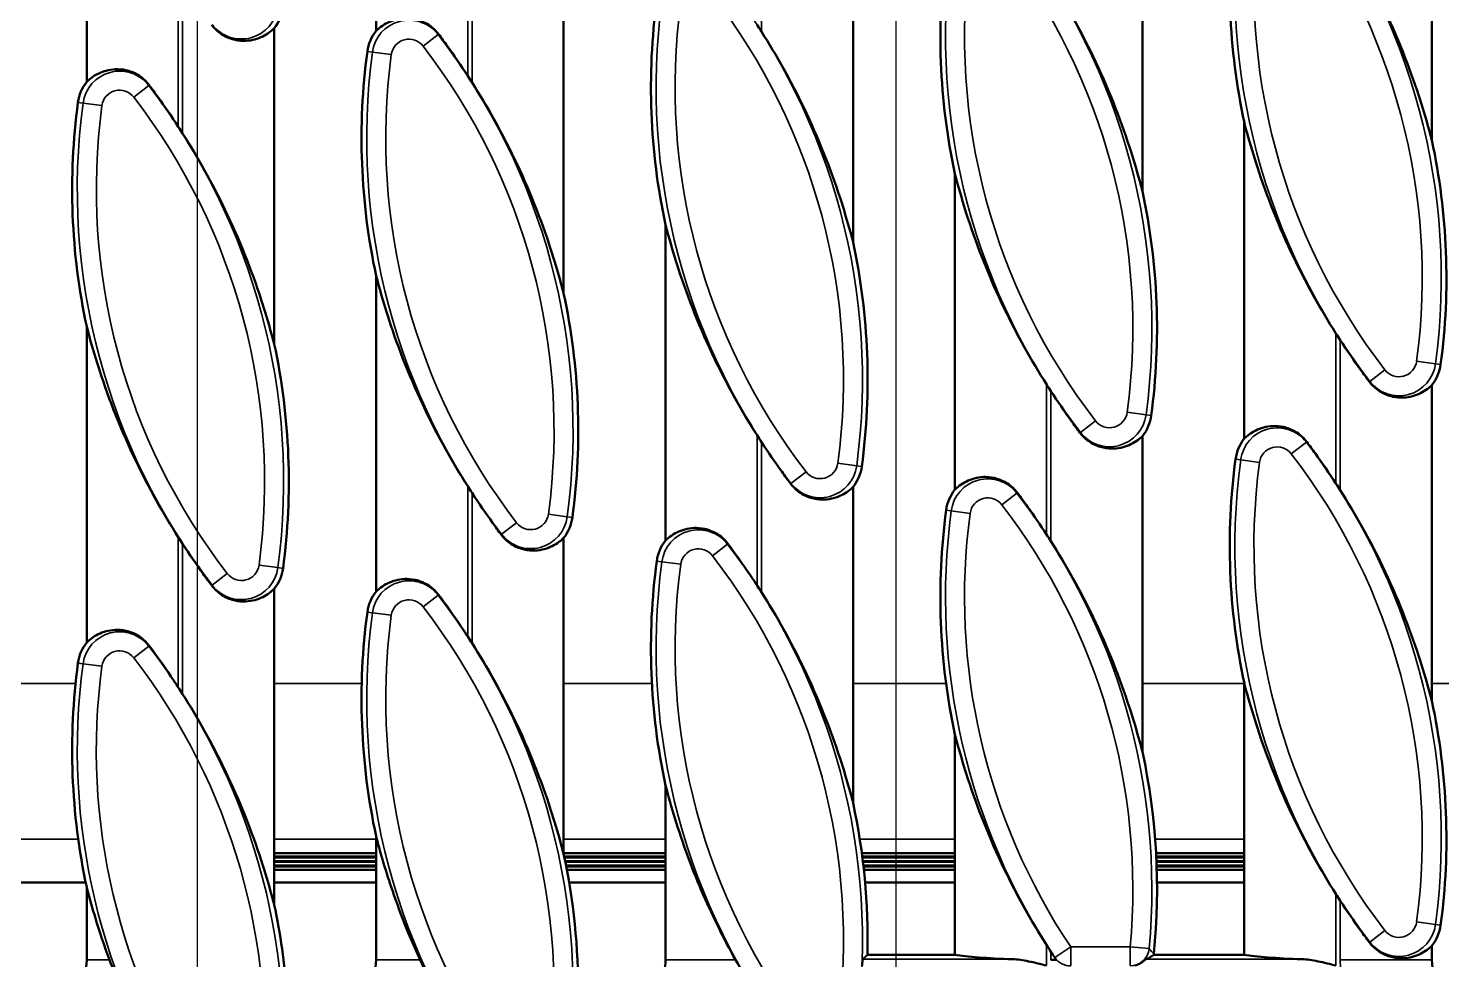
# Model space of a CAD drawing. Header units: millimetres. Extents: x 0 to 1485, y 0 to 1050.
# Drawn here: x 505.5 to 616.5, y 458.5 to 531.6 of the extents above; entities that cross this region are included whole.
import ezdxf

# ---------------------------------------------------------------- set-up
doc = ezdxf.new("R2010")
doc.units = ezdxf.units.MM
doc.header["$LTSCALE"] = 2.5
for name, color, linetype, lineweight in [('Detailumgrenzung (ISO)', 7, 'Continuous', 25), ('Sichtbar (ISO)', 7, 'Continuous', 50), ('Sichtbar schmal (ISO)', 7, 'Continuous', 35)]:
    doc.layers.add(name, color=color, linetype=linetype, lineweight=lineweight)

# ---------------------------------------------------------------- blocks, each defined once
blk = doc.blocks.new('2DDetail0')
at = {"layer": 'Detailumgrenzung (ISO)', "flags": 128}
blk.add_lwpolyline([(207.491, 173.528), (229.441, 173.528), (229.441, 231.539), (207.491, 231.539), (207.491, 173.528)], dxfattribs=at)

msp = doc.modelspace()

# ---------------------------------------------------------------- linework, layer by layer
at = {"layer": 'Sichtbar (ISO)'}
for p, q in [((532.769, 531.355), (532.769, 556.139)), ((510.041, 527.355), (510.041, 552.139)), ((615.678, 547.554), (615.678, 522.771)), ((592.95, 543.554), (592.95, 518.771)), ((570.223, 539.554), (570.223, 514.771)), ((547.496, 535.554), (547.496, 510.771)), ((524.769, 531.554), (524.769, 506.771)), ((600.95, 499.355), (600.95, 524.139)), ((578.223, 495.355), (578.223, 520.139)), ((555.496, 491.355), (555.496, 516.139)), ((532.769, 487.355), (532.769, 512.139)), ((510.041, 483.355), (510.041, 508.139)), ((615.678, 503.554), (615.678, 478.771)), ((592.95, 499.554), (592.95, 474.771)), ((570.223, 495.554), (570.223, 470.771)), ((547.496, 491.554), (547.496, 466.771)), ((524.769, 487.554), (524.769, 462.771)), ((600.95, 458.848), (600.95, 480.139)), ((578.223, 458.848), (578.223, 476.139)), ((555.496, 458.455), (555.496, 472.139)), ((532.769, 458.455), (532.769, 468.139)), ((524.769, 466.823), (532.769, 466.823)), ((532.769, 466.542), (524.769, 466.542)), ((524.769, 466.474), (532.769, 466.474)), ((547.496, 466.823), (555.496, 466.823)), ((555.496, 466.542), (547.545, 466.542)), ((547.559, 466.474), (555.496, 466.474)), ((570.912, 466.823), (578.223, 466.823)), ((578.223, 466.542), (570.949, 466.542)), ((570.957, 466.474), (578.223, 466.474)), ((594.017, 466.823), (600.95, 466.823)), ((600.95, 466.542), (594.032, 466.542)), ((594.036, 466.474), (600.95, 466.474)), ((532.769, 466.193), (524.769, 466.193)), ((524.769, 466.126), (532.769, 466.126)), ((532.769, 465.845), (524.769, 465.845)), ((524.769, 465.777), (532.769, 465.777)), ((532.769, 465.496), (524.769, 465.496)), ((555.496, 466.193), (547.617, 466.193)), ((547.63, 466.126), (555.496, 466.126)), ((555.496, 465.845), (547.686, 465.845)), ((547.699, 465.777), (555.496, 465.777)), ((555.496, 465.496), (547.753, 465.496)), ((578.223, 466.193), (570.992, 466.193)), ((571, 466.126), (578.223, 466.126)), ((578.223, 465.845), (571.033, 465.845)), ((571.041, 465.777), (578.223, 465.777)), ((578.223, 465.496), (571.072, 465.496)), ((600.95, 466.193), (594.048, 466.193)), ((594.051, 466.126), (600.95, 466.126)), ((600.95, 465.845), (594.062, 465.845)), ((594.065, 465.777), (600.95, 465.777)), ((600.95, 465.496), (594.074, 465.496)), ((509.961, 464.519), (502.041, 464.519)), ((510.041, 458.455), (510.041, 464.139)), ((532.769, 464.519), (524.769, 464.519)), ((555.496, 464.519), (547.927, 464.519)), ((578.223, 464.519), (571.168, 464.519)), ((600.95, 464.519), (594.093, 464.519)), ((615.678, 459.554), (615.678, 458.455)), ((578.223, 458.848), (571.355, 458.848)), ((585.757, 458.455), (586.192, 458.455)), ((600.95, 458.848), (593.835, 458.848))]:
    msp.add_line(p, q, dxfattribs=at)
for centre, radius, start, end in [((651.081, 534.914), 51.275, 172.3504, 192.13108), ((628.354, 530.914), 51.275, 172.3504, 192.13108), ((522.187, 533.609), 3.3, 321.48132, 352.3504), ((605.626, 526.914), 51.275, 172.3504, 192.13108), ((520.093, 503.995), 50.882, 32.45081, 33.15705), ((535.351, 529.3), 3.3, 141.48132, 172.3504), ((582.899, 522.914), 51.275, 172.3504, 192.13108), ((512.623, 525.3), 3.3, 141.48132, 172.3504), ((497.365, 499.995), 50.882, 32.45081, 33.15705), ((560.172, 518.914), 51.275, 172.3504, 192.13108), ((474.638, 495.995), 50.882, 32.45081, 33.15705), ((565.547, 511.995), 51.275, 352.3504, 12.13108), ((542.82, 507.995), 51.275, 352.3504, 12.13108), ((520.093, 503.995), 51.275, 352.3504, 12.13108), ((497.365, 499.995), 51.275, 352.3504, 12.13108), ((651.081, 534.914), 50.882, 212.45081, 213.15705), ((474.638, 495.995), 51.275, 352.3504, 12.13108), ((613.096, 505.609), 3.3, 321.48132, 352.3504), ((628.354, 530.914), 50.882, 212.45081, 213.15705), ((590.369, 501.609), 3.3, 321.48132, 352.3504), ((605.626, 526.914), 50.882, 212.45081, 213.15705), ((603.532, 497.3), 3.3, 141.48132, 172.3504), ((651.081, 490.914), 51.275, 172.3504, 192.13108), ((567.641, 497.609), 3.3, 321.48132, 352.3504), ((582.899, 522.914), 50.882, 212.45081, 213.15705), ((580.805, 493.3), 3.3, 141.48132, 172.3504), ((565.547, 467.995), 50.882, 32.45081, 33.15705), ((544.914, 493.609), 3.3, 321.48132, 352.3504), ((628.354, 486.914), 51.275, 172.3504, 192.13108), ((542.82, 463.995), 50.882, 32.45081, 33.15705), ((560.172, 518.914), 50.882, 212.45081, 213.15705), ((558.078, 489.3), 3.3, 141.48132, 172.3504), ((605.626, 482.914), 51.275, 172.3504, 192.13108), ((522.187, 489.609), 3.3, 321.48132, 352.3504), ((535.351, 485.3), 3.3, 141.48132, 172.3504), ((520.093, 459.995), 50.882, 32.45081, 33.15705), ((582.899, 478.914), 51.275, 172.3504, 192.13108), ((512.623, 481.3), 3.3, 141.48132, 172.3504), ((497.365, 455.995), 50.882, 32.45081, 33.15705), ((560.172, 474.914), 51.275, 172.3504, 192.13108), ((474.638, 451.995), 50.882, 32.45081, 33.15705), ((565.547, 467.995), 51.275, 352.3504, 12.13108), ((542.82, 463.995), 51.275, 354.30482, 12.13108), ((520.093, 459.995), 51.275, 358.71825, 12.13108), ((497.365, 455.995), 51.275, 359.61881, 12.13108), ((651.081, 490.914), 50.882, 212.45081, 213.15705), ((474.638, 451.995), 51.275, 4.26111, 12.13108), ((613.096, 461.609), 3.3, 321.48132, 352.3504), ((628.354, 486.914), 50.882, 212.45081, 213.15705), ((506.041, 458.455), 4, 205.78225, 0), ((528.769, 458.455), 4, 221.48052, 0), ((551.496, 458.455), 4, 224.43618, 0), ((619.678, 458.455), 4, 180, 320.82077)]:
    msp.add_arc(centre, radius, start, end, dxfattribs=at)
for centre in [(585.417, 459.155), (608.144, 459.155)]:
    msp.add_ellipse(centre, major_axis=(-8, 0), ratio=0.0874887, start_param=0.4528166, end_param=1.2313742, dxfattribs=at)
for points, knots in [([(608.484, 539.297), (609.664, 537.442), (610.806, 535.411), (612.963, 530.941), (613.927, 528.486), (614.934, 525.402), (615.214, 524.469), (615.539, 523.292), (615.61, 523.029), (615.678, 522.771)], [5.6103516, 5.6103516, 5.6103516, 5.6103516, 6.2568517, 6.2568517, 7.0090993, 7.0090993, 7.2966076, 7.2966076, 7.3803187, 7.3803187, 7.3803187, 7.3803187]), ([(585.757, 535.297), (586.937, 533.442), (588.078, 531.411), (590.236, 526.941), (591.2, 524.486), (592.206, 521.402), (592.487, 520.469), (592.812, 519.292), (592.882, 519.029), (592.95, 518.771)], [5.6103516, 5.6103516, 5.6103516, 5.6103516, 6.2568517, 6.2568517, 7.0090993, 7.0090993, 7.2966076, 7.2966076, 7.3803187, 7.3803187, 7.3803187, 7.3803187]), ([(524.769, 531.554), (524.656, 531.445), (524.532, 531.339), (524.076, 531.002), (523.693, 530.802), (522.798, 530.562), (522.289, 530.514), (521.393, 530.709), (521.059, 530.832), (520.437, 531.204), (520.151, 531.454), (519.906, 531.758), (519.884, 531.787), (519.862, 531.816)], [1.26254133, 1.26254133, 1.26254133, 1.26254133, 1.35158407, 1.35158407, 1.56210439, 1.56210439, 1.77262471, 1.77262471, 1.88114821, 1.88114821, 1.9896717, 1.9896717, 2.0005996, 2.0005996, 2.0005996, 2.0005996]), ([(532.769, 531.355), (532.881, 531.464), (533.005, 531.571), (533.462, 531.907), (533.845, 532.107), (534.739, 532.347), (535.248, 532.396), (536.144, 532.2), (536.478, 532.077), (537.1, 531.706), (537.386, 531.456), (537.631, 531.151), (537.653, 531.123), (537.675, 531.093)], [1.26254133, 1.26254133, 1.26254133, 1.26254133, 1.35158407, 1.35158407, 1.56210439, 1.56210439, 1.77262471, 1.77262471, 1.88114821, 1.88114821, 1.9896717, 1.9896717, 2.0005996, 2.0005996, 2.0005996, 2.0005996]), ([(537.675, 531.093), (537.904, 530.786), (538.129, 530.48), (538.894, 529.418), (539.435, 528.632), (539.962, 527.824)], [1.26948341, 1.26948341, 1.26948341, 1.26948341, 1.38189288, 1.38189288, 1.66495593, 1.66495593, 1.66495593, 1.66495593]), ([(563.029, 531.297), (564.209, 529.442), (565.351, 527.411), (567.509, 522.941), (568.472, 520.486), (569.479, 517.402), (569.76, 516.469), (570.084, 515.292), (570.155, 515.029), (570.223, 514.771)], [5.6103516, 5.6103516, 5.6103516, 5.6103516, 6.2568517, 6.2568517, 7.0090993, 7.0090993, 7.2966076, 7.2966076, 7.3803187, 7.3803187, 7.3803187, 7.3803187]), ([(510.041, 527.355), (510.154, 527.464), (510.278, 527.571), (510.734, 527.907), (511.117, 528.107), (512.012, 528.347), (512.521, 528.396), (513.417, 528.2), (513.751, 528.077), (514.373, 527.706), (514.659, 527.456), (514.904, 527.151), (514.926, 527.123), (514.948, 527.093)], [1.26254133, 1.26254133, 1.26254133, 1.26254133, 1.35158407, 1.35158407, 1.56210439, 1.56210439, 1.77262471, 1.77262471, 1.88114821, 1.88114821, 1.9896717, 1.9896717, 2.0005996, 2.0005996, 2.0005996, 2.0005996]), ([(540.302, 527.297), (541.482, 525.442), (542.624, 523.411), (544.782, 518.941), (545.745, 516.486), (546.752, 513.402), (547.032, 512.469), (547.357, 511.292), (547.428, 511.029), (547.496, 510.771)], [5.6103516, 5.6103516, 5.6103516, 5.6103516, 6.2568517, 6.2568517, 7.0090993, 7.0090993, 7.2966076, 7.2966076, 7.3803187, 7.3803187, 7.3803187, 7.3803187]), ([(514.948, 527.093), (515.177, 526.786), (515.402, 526.48), (516.167, 525.418), (516.708, 524.632), (517.235, 523.824)], [1.26948341, 1.26948341, 1.26948341, 1.26948341, 1.38189288, 1.38189288, 1.66495593, 1.66495593, 1.66495593, 1.66495593]), ([(608.144, 507.612), (606.964, 509.468), (605.823, 511.499), (603.665, 515.969), (602.701, 518.424), (601.695, 521.507), (601.414, 522.441), (601.089, 523.617), (601.019, 523.88), (600.95, 524.139)], [5.6103516, 5.6103516, 5.6103516, 5.6103516, 6.2568517, 6.2568517, 7.0090993, 7.0090993, 7.2966076, 7.2966076, 7.3803187, 7.3803187, 7.3803187, 7.3803187]), ([(517.575, 523.297), (518.755, 521.442), (519.896, 519.411), (522.054, 514.941), (523.018, 512.486), (524.024, 509.402), (524.305, 508.469), (524.63, 507.292), (524.701, 507.029), (524.769, 506.771)], [5.6103516, 5.6103516, 5.6103516, 5.6103516, 6.2568517, 6.2568517, 7.0090993, 7.0090993, 7.2966076, 7.2966076, 7.3803187, 7.3803187, 7.3803187, 7.3803187]), ([(585.417, 503.612), (584.237, 505.468), (583.095, 507.499), (580.938, 511.969), (579.974, 514.424), (578.967, 517.507), (578.687, 518.441), (578.362, 519.617), (578.291, 519.88), (578.223, 520.139)], [5.6103516, 5.6103516, 5.6103516, 5.6103516, 6.2568517, 6.2568517, 7.0090993, 7.0090993, 7.2966076, 7.2966076, 7.3803187, 7.3803187, 7.3803187, 7.3803187]), ([(562.69, 499.612), (561.51, 501.468), (560.368, 503.499), (558.21, 507.969), (557.247, 510.424), (556.24, 513.507), (555.959, 514.441), (555.635, 515.617), (555.564, 515.88), (555.496, 516.139)], [5.6103516, 5.6103516, 5.6103516, 5.6103516, 6.2568517, 6.2568517, 7.0090993, 7.0090993, 7.2966076, 7.2966076, 7.3803187, 7.3803187, 7.3803187, 7.3803187]), ([(539.962, 495.612), (538.782, 497.468), (537.641, 499.499), (535.483, 503.969), (534.519, 506.424), (533.513, 509.507), (533.232, 510.441), (532.908, 511.617), (532.837, 511.88), (532.769, 512.139)], [5.6103516, 5.6103516, 5.6103516, 5.6103516, 6.2568517, 6.2568517, 7.0090993, 7.0090993, 7.2966076, 7.2966076, 7.3803187, 7.3803187, 7.3803187, 7.3803187]), ([(517.235, 491.612), (516.055, 493.468), (514.914, 495.499), (512.756, 499.969), (511.792, 502.424), (510.786, 505.507), (510.505, 506.441), (510.18, 507.617), (510.109, 507.88), (510.041, 508.139)], [5.6103516, 5.6103516, 5.6103516, 5.6103516, 6.2568517, 6.2568517, 7.0090993, 7.0090993, 7.2966076, 7.2966076, 7.3803187, 7.3803187, 7.3803187, 7.3803187]), ([(610.772, 503.816), (610.542, 504.123), (610.317, 504.43), (609.552, 505.492), (609.011, 506.278), (608.484, 507.085)], [1.26948341, 1.26948341, 1.26948341, 1.26948341, 1.38189288, 1.38189288, 1.66495593, 1.66495593, 1.66495593, 1.66495593]), ([(588.044, 499.816), (587.815, 500.123), (587.59, 500.43), (586.825, 501.492), (586.284, 502.278), (585.757, 503.085)], [1.26948341, 1.26948341, 1.26948341, 1.26948341, 1.38189288, 1.38189288, 1.66495593, 1.66495593, 1.66495593, 1.66495593]), ([(615.678, 503.554), (615.565, 503.445), (615.441, 503.339), (614.985, 503.002), (614.602, 502.802), (613.707, 502.562), (613.198, 502.514), (612.302, 502.709), (611.968, 502.832), (611.347, 503.204), (611.06, 503.454), (610.815, 503.758), (610.793, 503.787), (610.772, 503.816)], [1.26254133, 1.26254133, 1.26254133, 1.26254133, 1.35158407, 1.35158407, 1.56210439, 1.56210439, 1.77262471, 1.77262471, 1.88114821, 1.88114821, 1.9896717, 1.9896717, 2.0005996, 2.0005996, 2.0005996, 2.0005996]), ([(592.95, 499.554), (592.838, 499.445), (592.714, 499.339), (592.257, 499.002), (591.874, 498.802), (590.98, 498.562), (590.471, 498.514), (589.575, 498.709), (589.241, 498.832), (588.619, 499.204), (588.333, 499.454), (588.088, 499.758), (588.066, 499.787), (588.044, 499.816)], [1.26254133, 1.26254133, 1.26254133, 1.26254133, 1.35158407, 1.35158407, 1.56210439, 1.56210439, 1.77262471, 1.77262471, 1.88114821, 1.88114821, 1.9896717, 1.9896717, 2.0005996, 2.0005996, 2.0005996, 2.0005996]), ([(600.95, 499.355), (601.063, 499.464), (601.187, 499.571), (601.643, 499.907), (602.027, 500.107), (602.921, 500.347), (603.43, 500.396), (604.326, 500.2), (604.66, 500.077), (605.282, 499.706), (605.568, 499.456), (605.813, 499.151), (605.835, 499.123), (605.857, 499.093)], [1.26254133, 1.26254133, 1.26254133, 1.26254133, 1.35158407, 1.35158407, 1.56210439, 1.56210439, 1.77262471, 1.77262471, 1.88114821, 1.88114821, 1.9896717, 1.9896717, 2.0005996, 2.0005996, 2.0005996, 2.0005996]), ([(565.317, 495.816), (565.088, 496.123), (564.863, 496.43), (564.098, 497.492), (563.557, 498.278), (563.029, 499.085)], [1.26948341, 1.26948341, 1.26948341, 1.26948341, 1.38189288, 1.38189288, 1.66495593, 1.66495593, 1.66495593, 1.66495593]), ([(605.857, 499.093), (606.086, 498.786), (606.311, 498.48), (607.076, 497.418), (607.617, 496.632), (608.144, 495.824)], [1.26948341, 1.26948341, 1.26948341, 1.26948341, 1.38189288, 1.38189288, 1.66495593, 1.66495593, 1.66495593, 1.66495593]), ([(578.223, 495.355), (578.336, 495.464), (578.46, 495.571), (578.916, 495.907), (579.299, 496.107), (580.194, 496.347), (580.703, 496.396), (581.599, 496.2), (581.933, 496.077), (582.554, 495.706), (582.84, 495.456), (583.085, 495.151), (583.108, 495.123), (583.129, 495.093)], [1.26254133, 1.26254133, 1.26254133, 1.26254133, 1.35158407, 1.35158407, 1.56210439, 1.56210439, 1.77262471, 1.77262471, 1.88114821, 1.88114821, 1.9896717, 1.9896717, 2.0005996, 2.0005996, 2.0005996, 2.0005996]), ([(542.59, 491.816), (542.36, 492.123), (542.136, 492.43), (541.371, 493.492), (540.83, 494.278), (540.302, 495.085)], [1.26948341, 1.26948341, 1.26948341, 1.26948341, 1.38189288, 1.38189288, 1.66495593, 1.66495593, 1.66495593, 1.66495593]), ([(570.223, 495.554), (570.111, 495.445), (569.987, 495.339), (569.53, 495.002), (569.147, 494.802), (568.253, 494.562), (567.744, 494.514), (566.848, 494.709), (566.513, 494.832), (565.892, 495.204), (565.606, 495.454), (565.361, 495.758), (565.339, 495.787), (565.317, 495.816)], [1.26254133, 1.26254133, 1.26254133, 1.26254133, 1.35158407, 1.35158407, 1.56210439, 1.56210439, 1.77262471, 1.77262471, 1.88114821, 1.88114821, 1.9896717, 1.9896717, 2.0005996, 2.0005996, 2.0005996, 2.0005996]), ([(583.129, 495.093), (583.404, 494.725), (583.673, 494.357), (584.435, 493.292), (584.932, 492.567), (585.417, 491.824)], [1.26984556, 1.26984556, 1.26984556, 1.26984556, 1.40395852, 1.40395852, 1.66501418, 1.66501418, 1.66501418, 1.66501418]), ([(608.484, 495.297), (609.664, 493.442), (610.806, 491.411), (612.963, 486.941), (613.927, 484.486), (614.934, 481.402), (615.214, 480.469), (615.539, 479.292), (615.61, 479.029), (615.678, 478.771)], [5.6103516, 5.6103516, 5.6103516, 5.6103516, 6.2568517, 6.2568517, 7.0090993, 7.0090993, 7.2966076, 7.2966076, 7.3803187, 7.3803187, 7.3803187, 7.3803187]), ([(547.496, 491.554), (547.383, 491.445), (547.259, 491.339), (546.803, 491.002), (546.42, 490.802), (545.525, 490.562), (545.016, 490.514), (544.121, 490.709), (543.786, 490.832), (543.165, 491.204), (542.879, 491.454), (542.634, 491.758), (542.612, 491.787), (542.59, 491.816)], [1.26254133, 1.26254133, 1.26254133, 1.26254133, 1.35158407, 1.35158407, 1.56210439, 1.56210439, 1.77262471, 1.77262471, 1.88114821, 1.88114821, 1.9896717, 1.9896717, 2.0005996, 2.0005996, 2.0005996, 2.0005996]), ([(555.496, 491.355), (555.608, 491.464), (555.732, 491.571), (556.189, 491.907), (556.572, 492.107), (557.466, 492.347), (557.975, 492.396), (558.871, 492.2), (559.206, 492.077), (559.827, 491.706), (560.113, 491.456), (560.358, 491.151), (560.38, 491.123), (560.402, 491.093)], [1.26254133, 1.26254133, 1.26254133, 1.26254133, 1.35158407, 1.35158407, 1.56210439, 1.56210439, 1.77262471, 1.77262471, 1.88114821, 1.88114821, 1.9896717, 1.9896717, 2.0005996, 2.0005996, 2.0005996, 2.0005996]), ([(519.862, 487.816), (519.633, 488.123), (519.408, 488.43), (518.643, 489.492), (518.102, 490.278), (517.575, 491.085)], [1.26948341, 1.26948341, 1.26948341, 1.26948341, 1.38189288, 1.38189288, 1.66495593, 1.66495593, 1.66495593, 1.66495593]), ([(560.402, 491.093), (560.999, 490.294), (561.579, 489.478), (562.306, 488.407), (562.498, 488.118), (562.69, 487.824)], [1.27448474, 1.27448474, 1.27448474, 1.27448474, 1.56019182, 1.56019182, 1.66317732, 1.66317732, 1.66317732, 1.66317732]), ([(585.757, 491.297), (586.937, 489.442), (588.078, 487.411), (590.236, 482.941), (591.2, 480.486), (592.206, 477.402), (592.487, 476.469), (592.812, 475.292), (592.882, 475.029), (592.95, 474.771)], [5.6103516, 5.6103516, 5.6103516, 5.6103516, 6.2568517, 6.2568517, 7.0090993, 7.0090993, 7.2966076, 7.2966076, 7.3803187, 7.3803187, 7.3803187, 7.3803187]), ([(524.769, 487.554), (524.656, 487.445), (524.532, 487.339), (524.076, 487.002), (523.693, 486.802), (522.798, 486.562), (522.289, 486.514), (521.393, 486.709), (521.059, 486.832), (520.437, 487.204), (520.151, 487.454), (519.906, 487.758), (519.884, 487.787), (519.862, 487.816)], [1.26254133, 1.26254133, 1.26254133, 1.26254133, 1.35158407, 1.35158407, 1.56210439, 1.56210439, 1.77262471, 1.77262471, 1.88114821, 1.88114821, 1.9896717, 1.9896717, 2.0005996, 2.0005996, 2.0005996, 2.0005996]), ([(532.769, 487.355), (532.881, 487.464), (533.005, 487.571), (533.462, 487.907), (533.845, 488.107), (534.739, 488.347), (535.248, 488.396), (536.144, 488.2), (536.478, 488.077), (537.1, 487.706), (537.386, 487.456), (537.631, 487.151), (537.653, 487.123), (537.675, 487.093)], [1.26254133, 1.26254133, 1.26254133, 1.26254133, 1.35158407, 1.35158407, 1.56210439, 1.56210439, 1.77262471, 1.77262471, 1.88114821, 1.88114821, 1.9896717, 1.9896717, 2.0005996, 2.0005996, 2.0005996, 2.0005996]), ([(563.029, 487.297), (564.209, 485.442), (565.351, 483.411), (567.509, 478.941), (568.472, 476.486), (569.479, 473.402), (569.76, 472.469), (570.084, 471.292), (570.155, 471.029), (570.223, 470.771)], [5.6103516, 5.6103516, 5.6103516, 5.6103516, 6.2568517, 6.2568517, 7.0090993, 7.0090993, 7.2966076, 7.2966076, 7.3803187, 7.3803187, 7.3803187, 7.3803187]), ([(537.675, 487.093), (538.272, 486.294), (538.852, 485.478), (539.578, 484.407), (539.771, 484.118), (539.962, 483.824)], [1.27448474, 1.27448474, 1.27448474, 1.27448474, 1.56019182, 1.56019182, 1.66317732, 1.66317732, 1.66317732, 1.66317732]), ([(510.041, 483.355), (510.154, 483.464), (510.278, 483.571), (510.734, 483.907), (511.117, 484.107), (512.012, 484.347), (512.521, 484.396), (513.417, 484.2), (513.751, 484.077), (514.373, 483.706), (514.659, 483.456), (514.904, 483.151), (514.926, 483.123), (514.948, 483.093)], [1.26254133, 1.26254133, 1.26254133, 1.26254133, 1.35158407, 1.35158407, 1.56210439, 1.56210439, 1.77262471, 1.77262471, 1.88114821, 1.88114821, 1.9896717, 1.9896717, 2.0005996, 2.0005996, 2.0005996, 2.0005996]), ([(514.948, 483.093), (515.545, 482.294), (516.125, 481.478), (516.851, 480.407), (517.043, 480.118), (517.235, 479.824)], [1.27448474, 1.27448474, 1.27448474, 1.27448474, 1.56019182, 1.56019182, 1.66317732, 1.66317732, 1.66317732, 1.66317732]), ([(540.302, 483.297), (541.482, 481.442), (542.624, 479.411), (544.782, 474.941), (545.745, 472.486), (546.752, 469.402), (547.032, 468.469), (547.357, 467.292), (547.428, 467.029), (547.496, 466.771)], [5.6103516, 5.6103516, 5.6103516, 5.6103516, 6.2568517, 6.2568517, 7.0090993, 7.0090993, 7.2966076, 7.2966076, 7.3803187, 7.3803187, 7.3803187, 7.3803187]), ([(608.144, 463.612), (606.964, 465.468), (605.823, 467.499), (603.665, 471.969), (602.701, 474.424), (601.695, 477.507), (601.414, 478.441), (601.089, 479.617), (601.019, 479.88), (600.95, 480.139)], [5.6103516, 5.6103516, 5.6103516, 5.6103516, 6.2568517, 6.2568517, 7.0090993, 7.0090993, 7.2966076, 7.2966076, 7.3803187, 7.3803187, 7.3803187, 7.3803187]), ([(517.575, 479.297), (518.755, 477.442), (519.896, 475.411), (522.054, 470.941), (523.018, 468.486), (524.024, 465.402), (524.305, 464.469), (524.63, 463.292), (524.701, 463.029), (524.769, 462.771)], [5.6103516, 5.6103516, 5.6103516, 5.6103516, 6.2568517, 6.2568517, 7.0090993, 7.0090993, 7.2966076, 7.2966076, 7.3803187, 7.3803187, 7.3803187, 7.3803187]), ([(585.417, 459.612), (584.237, 461.468), (583.095, 463.499), (580.938, 467.969), (579.974, 470.424), (578.967, 473.507), (578.687, 474.441), (578.362, 475.617), (578.291, 475.88), (578.223, 476.139)], [5.6103516, 5.6103516, 5.6103516, 5.6103516, 6.2568517, 6.2568517, 7.0090993, 7.0090993, 7.2966076, 7.2966076, 7.3803187, 7.3803187, 7.3803187, 7.3803187]), ([(560.991, 458.455), (560.529, 459.279), (560.097, 460.098), (558.852, 462.594), (558.027, 464.474), (556.619, 468.237), (556.036, 470.124), (555.558, 471.904), (555.527, 472.02), (555.496, 472.139)], [1.1995862, 1.1995862, 1.1995862, 1.1995862, 1.4712236, 1.4712236, 2.0498175, 2.0498175, 2.6284114, 2.6284114, 2.6680591, 2.6680591, 2.6680591, 2.6680591]), ([(536.223, 458.455), (535.931, 459.088), (535.657, 459.712), (534.834, 461.678), (534.274, 463.175), (533.547, 465.402), (533.323, 466.14), (532.995, 467.294), (532.878, 467.724), (532.769, 468.139)], [1.1023197, 1.1023197, 1.1023197, 1.1023197, 1.3067443, 1.3067443, 1.7644454, 1.7644454, 1.993296, 1.993296, 2.134279, 2.134279, 2.134279, 2.134279]), ([(511.832, 458.455), (511.413, 459.58), (511.044, 460.683), (510.506, 462.445), (510.283, 463.229), (510.068, 464.039), (510.054, 464.089), (510.041, 464.139)], [1.06682695, 1.06682695, 1.06682695, 1.06682695, 1.4210764, 1.4210764, 1.66411273, 1.66411273, 1.68009922, 1.68009922, 1.68009922, 1.68009922]), ([(610.772, 459.816), (610.542, 460.123), (610.317, 460.43), (609.552, 461.492), (609.011, 462.278), (608.484, 463.085)], [1.26948341, 1.26948341, 1.26948341, 1.26948341, 1.38189288, 1.38189288, 1.66495593, 1.66495593, 1.66495593, 1.66495593]), ([(615.678, 459.554), (615.565, 459.445), (615.441, 459.339), (614.985, 459.002), (614.602, 458.802), (613.707, 458.562), (613.198, 458.514), (612.302, 458.709), (611.968, 458.832), (611.347, 459.204), (611.06, 459.454), (610.815, 459.758), (610.793, 459.787), (610.772, 459.816)], [1.26254133, 1.26254133, 1.26254133, 1.26254133, 1.35158407, 1.35158407, 1.56210439, 1.56210439, 1.77262471, 1.77262471, 1.88114821, 1.88114821, 1.9896717, 1.9896717, 2.0005996, 2.0005996, 2.0005996, 2.0005996]), ([(514.924, 451.643), (514.381, 452.698), (513.92, 453.646), (513.232, 455.111), (512.94, 455.755), (512.333, 457.165), (512.067, 457.821), (511.832, 458.455)], [-0.64931625, -0.64931625, -0.64931625, -0.64931625, -0.42027942, -0.42027942, -0.21300095, -0.21300095, 0, 0, 0, 0]), ([(538.812, 453.512), (538.295, 454.41), (537.831, 455.254), (536.984, 456.867), (536.585, 457.672), (536.223, 458.455)], [-0.50153279, -0.50153279, -0.50153279, -0.50153279, -0.26505984, -0.26505984, 0, 0, 0, 0]), ([(570.935, 457.997), (570.935, 457.997), (570.935, 457.998), (570.938, 458.061), (570.941, 458.128), (570.95, 458.251), (570.955, 458.307), (570.966, 458.395), (570.972, 458.434), (570.983, 458.478), (570.988, 458.49), (570.992, 458.495)], [0.226349019, 0.226349019, 0.226349019, 0.226349019, 0.226520745, 0.226520745, 0.245371583, 0.245371583, 0.264222421, 0.264222421, 0.283133263, 0.283133263, 0.297598536, 0.297598536, 0.297598536, 0.297598536]), ([(582.753, 458.495), (583.149, 458.483), (583.578, 458.415), (584.49, 458.229), (584.974, 458.107), (585.417, 457.997)], [0.55438227, 0.55438227, 0.55438227, 0.55438227, 0.6785424, 0.6785424, 0.81541988, 0.81541988, 0.81541988, 0.81541988]), ([(592.35, 457.997), (592.485, 458.029), (592.608, 458.079), (592.809, 458.185), (592.887, 458.236), (593.005, 458.324), (593.051, 458.361), (593.132, 458.43), (593.163, 458.457), (593.199, 458.485), (593.209, 458.492), (593.217, 458.495)], [-0.10168037, -0.10168037, -0.10168037, -0.10168037, -0.07271037, -0.07271037, -0.04866102, -0.04866102, -0.03037097, -0.03037097, -0.01134189, -0.01134189, -0.0003698, -0.0003698, -0.0003698, -0.0003698]), ([(593.835, 458.848), (593.743, 458.77), (593.624, 458.691), (593.402, 458.575), (593.315, 458.535), (593.217, 458.495)], [0.03323691, 0.03323691, 0.03323691, 0.03323691, 0.30153158, 0.30153158, 0.43816029, 0.43816029, 0.43816029, 0.43816029]), ([(605.481, 458.495), (605.876, 458.483), (606.305, 458.415), (607.218, 458.229), (607.702, 458.107), (608.144, 457.997)], [0.55452092, 0.55452092, 0.55452092, 0.55452092, 0.67868106, 0.67868106, 0.81555853, 0.81555853, 0.81555853, 0.81555853])]:
    msp.add_open_spline(points, degree=3, knots=knots, dxfattribs=at)
for points, degree in [([(562.425, 456.033), (561.924, 456.838), (561.45, 457.635), (560.991, 458.455)], 3), ([(571.355, 458.848), (571.174, 458.671), (570.992, 458.495)], 2), ([(586.065, 458.618), (585.962, 458.773), (585.859, 458.928), (585.757, 459.085)], 3), ([(586.19, 458.455), (586.145, 458.506), (586.103, 458.56), (586.065, 458.618)], 3), ([(593.835, 458.848), (593.838, 458.868), (593.84, 458.887), (593.842, 458.907)], 3)]:
    msp.add_open_spline(points, degree=degree, dxfattribs=at)
at = {"layer": 'Sichtbar schmal (ISO)'}
for p, q in [((563.029, 543.085), (563.029, 531.297)), ((539.962, 527.824), (539.962, 539.612)), ((540.302, 539.085), (540.302, 527.297)), ((517.235, 523.824), (517.235, 535.612)), ((517.575, 535.085), (517.575, 523.297)), ((537.643, 531.069), (536.459, 530.156)), ((537.643, 531.069), (537.675, 531.093)), ((532.481, 529.686), (532.08, 529.74)), ((532.481, 529.686), (533.962, 529.487)), ((514.915, 527.069), (513.732, 526.156)), ((514.915, 527.069), (514.948, 527.093)), ((509.754, 525.686), (509.353, 525.74)), ((509.754, 525.686), (511.235, 525.487)), ((608.144, 495.824), (608.144, 507.612)), ((608.484, 507.085), (608.484, 495.297)), ((614.484, 505.423), (615.965, 505.224)), ((615.965, 505.224), (616.366, 505.17)), ((610.804, 503.841), (611.987, 504.754)), ((585.417, 491.824), (585.417, 503.612)), ((585.757, 503.085), (585.757, 491.297)), ((610.804, 503.841), (610.772, 503.816)), ((588.076, 499.841), (589.26, 500.754)), ((591.757, 501.423), (593.238, 501.224)), ((593.238, 501.224), (593.639, 501.17)), ((562.69, 487.824), (562.69, 499.612)), ((588.076, 499.841), (588.044, 499.816)), ((563.029, 499.085), (563.029, 487.297)), ((605.824, 499.069), (604.641, 498.156)), ((605.824, 499.069), (605.857, 499.093)), ((570.51, 497.224), (569.029, 497.423)), ((600.663, 497.686), (600.262, 497.74)), ((600.663, 497.686), (602.144, 497.487)), ((566.532, 496.754), (565.349, 495.841)), ((570.51, 497.224), (570.912, 497.17)), ((539.962, 483.824), (539.962, 495.612)), ((540.302, 495.085), (540.302, 483.297)), ((565.349, 495.841), (565.317, 495.816)), ((583.097, 495.069), (581.914, 494.156)), ((583.097, 495.069), (583.129, 495.093)), ((546.302, 493.423), (547.783, 493.224)), ((547.783, 493.224), (548.185, 493.17)), ((577.936, 493.686), (577.534, 493.74)), ((577.936, 493.686), (579.417, 493.487)), ((542.622, 491.841), (542.59, 491.816)), ((542.622, 491.841), (543.805, 492.754)), ((517.235, 479.824), (517.235, 491.612)), ((517.575, 491.085), (517.575, 479.297)), ((560.37, 491.069), (559.187, 490.156)), ((560.37, 491.069), (560.402, 491.093)), ((555.209, 489.686), (554.807, 489.74)), ((556.69, 489.487), (555.209, 489.686)), ((521.078, 488.754), (519.895, 487.841)), ((525.056, 489.224), (523.575, 489.423)), ((525.056, 489.224), (525.457, 489.17)), ((519.895, 487.841), (519.862, 487.816)), ((537.643, 487.069), (536.459, 486.156)), ((537.643, 487.069), (537.675, 487.093)), ((532.481, 485.686), (532.08, 485.74)), ((532.481, 485.686), (533.962, 485.487)), ((514.915, 483.069), (513.732, 482.156)), ((514.915, 483.069), (514.948, 483.093)), ((509.754, 481.686), (509.353, 481.74)), ((509.754, 481.686), (511.235, 481.487)), ((509.163, 480.138), (502.041, 480.138)), ((531.638, 480.138), (524.769, 480.138)), ((554.426, 480.138), (547.496, 480.138)), ((577.528, 480.138), (570.223, 480.138)), ((600.95, 480.138), (592.95, 480.138)), ((623.678, 480.138), (615.678, 480.138)), ((509.376, 467.918), (502.041, 467.918)), ((532.769, 467.918), (524.769, 467.918)), ((555.496, 467.918), (547.496, 467.918)), ((578.223, 467.918), (570.752, 467.918)), ((600.95, 467.918), (593.945, 467.918)), ((608.144, 457.997), (608.144, 463.612)), ((608.484, 463.085), (608.484, 458.455)), ((610.804, 459.841), (611.987, 460.754)), ((614.484, 461.423), (615.965, 461.224)), ((615.965, 461.224), (616.366, 461.17)), ((585.417, 457.997), (585.417, 459.612)), ((610.804, 459.841), (610.772, 459.816)), ((511.832, 458.455), (510.041, 458.455)), ((536.223, 458.455), (532.769, 458.455)), ((560.991, 458.455), (555.496, 458.455)), ((582.753, 458.495), (570.992, 458.495)), ((585.757, 459.085), (585.757, 458.455)), ((586.071, 458.63), (587.313, 459.46)), ((587.313, 459.46), (587.313, 457.966)), ((591.987, 459.46), (587.313, 459.46)), ((591.987, 457.966), (591.987, 459.46)), ((591.987, 459.46), (593.475, 459.323)), ((605.481, 458.495), (593.217, 458.495)), ((615.678, 458.455), (608.484, 458.455))]:
    msp.add_line(p, q, dxfattribs=at)
for centre, radius, start, end in [((565.547, 511.995), 50.87, 352.3504, 37.6496), ((651.081, 534.914), 50.87, 172.3504, 217.6496), ((565.547, 511.995), 49.376, 352.3504, 37.6496), ((651.081, 534.914), 49.376, 172.3504, 217.6496), ((542.82, 507.995), 50.87, 352.3504, 37.6496), ((628.354, 530.914), 50.87, 172.3504, 217.6496), ((628.354, 530.914), 49.376, 172.3504, 217.6496), ((542.82, 507.995), 49.376, 352.3504, 37.6496), ((520.093, 503.995), 50.87, 352.3504, 37.6496), ((520.093, 503.995), 49.376, 352.3504, 37.6496), ((522.187, 533.609), 2.895, 217.6496, 352.3504), ((605.626, 526.914), 50.87, 172.3504, 217.6496), ((605.626, 526.914), 49.376, 172.3504, 217.6496), ((535.351, 529.3), 2.895, 37.6496, 172.3504), ((535.351, 529.3), 1.401, 37.6496, 172.3504), ((497.365, 499.995), 50.87, 352.3504, 37.6496), ((582.899, 522.914), 50.87, 172.3504, 217.6496), ((582.899, 522.914), 49.376, 172.3504, 217.6496), ((497.365, 499.995), 49.376, 352.3504, 37.6496), ((512.623, 525.3), 2.895, 37.6496, 172.3504), ((512.623, 525.3), 1.401, 37.6496, 172.3504), ((474.638, 495.995), 49.376, 352.3504, 37.6496), ((474.638, 495.995), 50.87, 352.3504, 37.6496), ((560.172, 518.914), 50.87, 172.3504, 217.6496), ((560.172, 518.914), 49.376, 172.3504, 217.6496), ((613.096, 505.609), 2.895, 217.6496, 352.3504), ((613.096, 505.609), 1.401, 217.6496, 352.3504), ((590.369, 501.609), 2.895, 217.6496, 352.3504), ((590.369, 501.609), 1.401, 217.6496, 352.3504), ((603.532, 497.3), 2.895, 37.6496, 172.3504), ((603.532, 497.3), 1.401, 37.6496, 172.3504), ((565.547, 467.995), 50.87, 352.3504, 37.6496), ((567.641, 497.609), 1.401, 217.6496, 352.3504), ((651.081, 490.914), 50.87, 172.3504, 217.6496), ((651.081, 490.914), 49.376, 172.3504, 217.6496), ((565.547, 467.995), 49.376, 352.3504, 37.6496), ((567.641, 497.609), 2.895, 217.6496, 352.3504), ((580.805, 493.3), 2.895, 37.6496, 172.3504), ((542.82, 463.995), 50.87, 354.73023, 37.6496), ((580.805, 493.3), 1.401, 37.6496, 172.3504), ((542.82, 463.995), 49.376, 354.73023, 37.6496), ((544.914, 493.609), 2.895, 217.6496, 352.3504), ((544.914, 493.609), 1.401, 217.6496, 352.3504), ((628.354, 486.914), 50.87, 172.3504, 213.78037), ((628.354, 486.914), 49.376, 172.3504, 213.78037), ((558.078, 489.3), 2.895, 37.6496, 172.3504), ((558.078, 489.3), 1.401, 37.6496, 172.3504), ((520.093, 459.995), 50.87, 352.3504, 37.6496), ((605.626, 482.914), 50.87, 172.3504, 217.6496), ((520.093, 459.995), 49.376, 352.3504, 37.6496), ((522.187, 489.609), 2.895, 217.6496, 352.3504), ((522.187, 489.609), 1.401, 217.6496, 352.3504), ((605.626, 482.914), 49.376, 172.3504, 217.6496), ((535.351, 485.3), 2.895, 37.6496, 172.3504), ((535.351, 485.3), 1.401, 37.6496, 172.3504), ((497.365, 455.995), 50.87, 352.3504, 37.6496), ((582.899, 478.914), 50.87, 172.3504, 217.6496), ((582.899, 478.914), 49.376, 172.3504, 217.6496), ((497.365, 455.995), 49.376, 352.3504, 37.6496), ((512.623, 481.3), 2.895, 37.6496, 172.3504), ((474.638, 451.995), 50.87, 354.30035, 37.6496), ((512.623, 481.3), 1.401, 37.6496, 172.3504), ((474.638, 451.995), 49.376, 354.30035, 37.6496), ((560.172, 474.914), 50.87, 172.3504, 214.29677), ((560.172, 474.914), 49.376, 172.3504, 214.29677), ((613.096, 461.609), 2.895, 217.6496, 352.3504), ((613.096, 461.609), 1.401, 217.6496, 352.3504), ((619.678, 458.455), 11.194, 180, 287.39122)]:
    msp.add_arc(centre, radius, start, end, dxfattribs=at)
for centre, major_axis, ratio, start_param, end_param in [((587.313, 459.46), (1.323, -0.707), 0.9951168, 4.2238118, 5.2009662), ((591.987, 459.46), (1.108, 1.011), 0.9930625, 3.9764432, 5.4483347)]:
    msp.add_ellipse(centre, major_axis=major_axis, ratio=ratio, start_param=start_param, end_param=end_param, dxfattribs=at)
msp.add_open_spline([(586.071, 458.63), (586.069, 458.626), (586.067, 458.622), (586.065, 458.618)], degree=3, dxfattribs=at)
msp.add_open_spline([(593.842, 458.907), (593.764, 458.997), (593.684, 459.086), (593.562, 459.225), (593.519, 459.274), (593.475, 459.323)], degree=3, knots=[-0.75523285, -0.75523285, -0.75523285, -0.75523285, -0.45359011, -0.45359011, -0.28893536, -0.28893536, -0.28893536, -0.28893536], dxfattribs=at)

# ---------------------------------------------------------------- block references
at = {"layer": 'Detailumgrenzung (ISO)', "xscale": 2.5, "yscale": 2.5, "zscale": 2.5}
msp.add_blockref('2DDetail0', (0, 0), dxfattribs=at)

doc.saveas('drawing.dxf')
